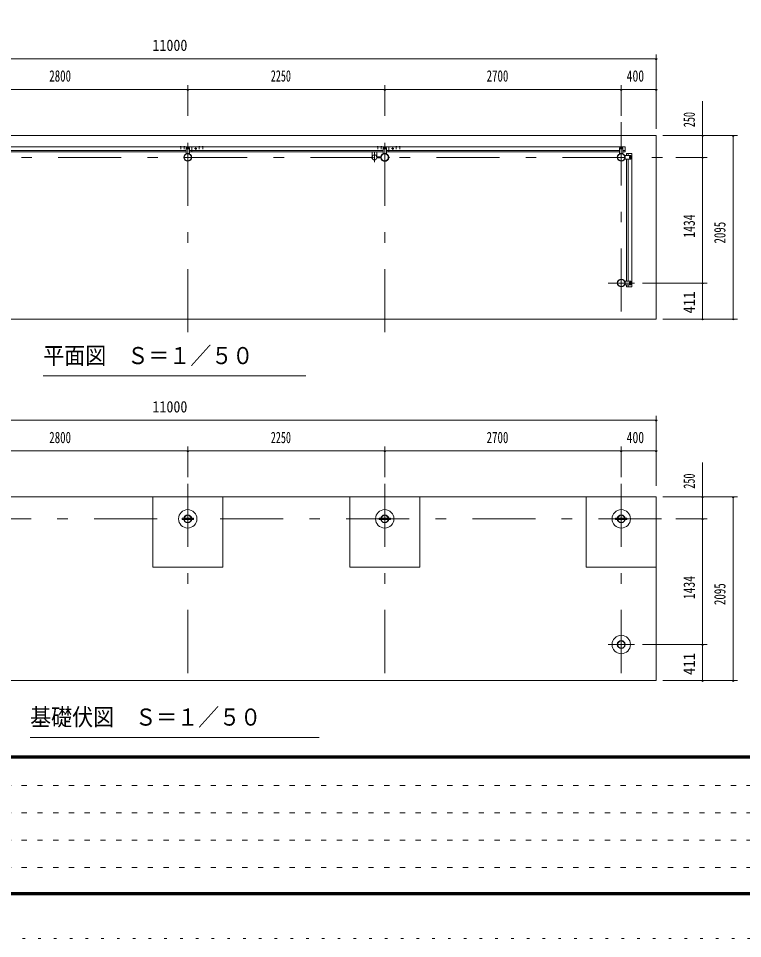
# Model space of a CAD drawing. Units: millimetres, scale not verified, with parts at other scales. Extents: x -26656 to 26658, y -10500 to 10500.
# Drawn here: x 2102 to 10372, y -10500 to 0 of the extents above; entities that cross this region are included whole.
import ezdxf
from ezdxf.enums import TextEntityAlignment as Align

# ---------------------------------------------------------------- set-up
doc = ezdxf.new("R2010")
doc.units = ezdxf.units.MM
doc.header["$LTSCALE"] = 60
for name, pattern in [('USER1', [3, 1, -2]), ('USER3', [24, 12, -5, 2, -5]), ('USER4', [3, 0.5, -2.5])]:
    doc.linetypes.add(name, pattern=pattern)
for name, color, linetype, lineweight in [('0-2_1-05BOLD', 7, 'Continuous', 18), ('0-3_1-25CENTER', 3, 'USER3', 18), ('0-5_1-55DIM', 3, 'Continuous', 18), ('0-C_F-F1PAPER', 5, 'Continuous', 18), ('0-D_F-E_J_ADD', 5, 'USER4', 18)]:
    doc.layers.add(name, color=color, linetype=linetype, lineweight=lineweight)
doc.styles.add('ＭＳ ゴシック', font='')
doc.styles.get('ＭＳ ゴシック').set_extended_font_data('MS Gothic')

msp = doc.modelspace()

# ---------------------------------------------------------------- linework, layer by layer
at = {"layer": '0-2_1-05BOLD'}
for p, q in [((9030.91, -1465.78), (1281.91, -1465.78)), ((3951.51, -1460.18), (3950.64, -1460.68)), ((3950.64, -1460.68), (3950.64, -1464.18)), ((3961.31, -1460.18), (3951.51, -1460.18)), ((3953.52, -1460.68), (3953.52, -1464.18)), ((3959.3, -1460.68), (3959.3, -1464.18)), ((3962.66, -1464.18), (3962.66, -1465.78)), ((3991.51, -1460.18), (3990.64, -1460.68)), ((3990.64, -1460.68), (3990.64, -1464.18)), ((4001.31, -1460.18), (3991.51, -1460.18)), ((3993.53, -1460.68), (3993.53, -1464.18)), ((3999.3, -1460.68), (3999.3, -1464.18)), ((4002.66, -1464.18), (4002.66, -1465.78)), ((4080.91, -1523.38), (4080.91, -1465.78)), ((4080.91, -1467.38), (4081.91, -1467.38)), ((4081.91, -1523.38), (4081.91, -1465.78)), ((4161.51, -1460.18), (4160.64, -1460.68)), ((4160.64, -1460.68), (4160.64, -1464.18)), ((4171.31, -1460.18), (4161.51, -1460.18)), ((4163.52, -1460.68), (4163.52, -1464.18)), ((4169.3, -1460.68), (4169.3, -1464.18)), ((4172.66, -1464.18), (4172.66, -1465.78)), ((4201.51, -1460.18), (4200.64, -1460.68)), ((4200.64, -1460.68), (4200.64, -1464.18)), ((4211.31, -1460.18), (4201.51, -1460.18)), ((4203.52, -1460.68), (4203.52, -1464.18)), ((4209.3, -1460.68), (4209.3, -1464.18)), ((4212.66, -1464.18), (4212.66, -1465.78)), ((6200.16, -1464.18), (6200.16, -1465.78)), ((6212.66, -1464.18), (6200.16, -1464.18)), ((6203.53, -1460.68), (6203.53, -1464.18)), ((6209.3, -1460.68), (6209.3, -1464.18)), ((6211.31, -1460.18), (6212.19, -1460.68)), ((6212.19, -1460.68), (6212.19, -1464.18)), ((6212.66, -1464.18), (6212.66, -1465.78)), ((6240.16, -1464.18), (6240.16, -1465.78)), ((6252.66, -1464.18), (6240.16, -1464.18)), ((6243.53, -1460.68), (6243.53, -1464.18)), ((6249.3, -1460.68), (6249.3, -1464.18)), ((6251.31, -1460.18), (6252.19, -1460.68)), ((6252.19, -1460.68), (6252.19, -1464.18)), ((6252.66, -1464.18), (6252.66, -1465.78)), ((6330.91, -1523.38), (6330.91, -1465.78)), ((6330.91, -1467.38), (6331.91, -1467.38)), ((6331.91, -1523.38), (6331.91, -1465.78)), ((6411.51, -1460.18), (6410.64, -1460.68)), ((6410.64, -1460.68), (6410.64, -1464.18)), ((6421.31, -1460.18), (6411.51, -1460.18)), ((6413.52, -1460.68), (6413.52, -1464.18)), ((6419.3, -1460.68), (6419.3, -1464.18)), ((6422.66, -1464.18), (6422.66, -1465.78)), ((6451.51, -1460.18), (6450.64, -1460.68)), ((6450.64, -1460.68), (6450.64, -1464.18)), ((6461.31, -1460.18), (6451.51, -1460.18)), ((6453.52, -1460.68), (6453.52, -1464.18)), ((6459.3, -1460.68), (6459.3, -1464.18)), ((6462.66, -1464.18), (6462.66, -1465.78)), ((9030.91, -1523.38), (9030.91, -1465.78)), ((1281.91, -1505.78), (4015.91, -1505.78)), ((4015.91, -1480.28), (4015.91, -1540.78)), ((4015.91, -1540.78), (4055.91, -1540.78)), ((4020.91, -1475.28), (4050.91, -1475.28)), ((4027.41, -1481.78), (4031.11, -1481.78)), ((4031.11, -1489.78), (4027.41, -1489.78)), ((4030.91, -1488.67), (4030.91, -1482.89)), ((4035.91, -1491.55), (4030.91, -1488.67)), ((4040.91, -1488.67), (4035.91, -1491.55)), ((4040.71, -1481.78), (4044.41, -1481.78)), ((4044.41, -1489.78), (4040.71, -1489.78)), ((4040.91, -1488.67), (4040.91, -1482.89)), ((4055.91, -1480.28), (4055.91, -1540.78)), ((4055.91, -1505.78), (6265.91, -1505.78)), ((6265.91, -1523.38), (4055.91, -1523.38)), ((4081.91, -1502.38), (4080.91, -1502.38)), ((4121.91, -1482.89), (4126.91, -1480)), ((4121.91, -1488.67), (4121.91, -1482.89)), ((4126.91, -1480), (4131.91, -1482.89)), ((6140.42, -1575.81), (6140.42, -1523.38)), ((6195.41, -1575.81), (6195.41, -1523.38)), ((6265.91, -1480.28), (6265.91, -1540.78)), ((6305.92, -1540.78), (6265.92, -1540.78)), ((6270.91, -1475.28), (6300.91, -1475.28)), ((6277.41, -1481.78), (6281.11, -1481.78)), ((6281.11, -1489.78), (6277.41, -1489.78)), ((6280.91, -1488.67), (6280.91, -1482.89)), ((6285.91, -1491.55), (6280.91, -1488.67)), ((6290.91, -1488.67), (6285.91, -1491.55)), ((6290.71, -1481.78), (6294.41, -1481.78)), ((6294.41, -1489.78), (6290.71, -1489.78)), ((6305.91, -1480.28), (6305.91, -1540.78)), ((6305.91, -1505.78), (8965.91, -1505.78)), ((8965.91, -1523.38), (6305.91, -1523.38)), ((6331.91, -1502.38), (6330.91, -1502.38)), ((6371.91, -1482.89), (6376.91, -1480)), ((6371.91, -1488.67), (6371.91, -1482.89)), ((6376.91, -1480), (6381.91, -1482.89)), ((8970.91, -1475.28), (9000.91, -1475.28)), ((8977.41, -1481.78), (8981.11, -1481.78)), ((8981.11, -1489.78), (8977.41, -1489.78)), ((8980.91, -1488.67), (8980.91, -1482.89)), ((8985.91, -1491.55), (8980.91, -1488.67)), ((8990.91, -1488.67), (8985.91, -1491.55)), ((8990.71, -1481.78), (8994.41, -1481.78)), ((8994.41, -1489.78), (8990.71, -1489.78)), ((9005.91, -1480.28), (9005.91, -1540.78)), ((9005.91, -1505.78), (9030.91, -1505.78)), ((9030.91, -1523.38), (9005.91, -1523.38)), ((9030.46, -1605.33), (9030.46, -1565.33)), ((9090.96, -1565.33), (9030.46, -1565.33)), ((9047.86, -1540.33), (9047.86, -1565.33)), ((9065.46, -1565.33), (9065.46, -1540.33)), ((9095.96, -1600.33), (9095.96, -1570.33)), ((6195.25, -1582.33), (6241.47, -1582.33)), ((6195.25, -1588.32), (6241.47, -1588.32)), ((6196.65, -1580.72), (6239.99, -1580.72)), ((6196.65, -1589.93), (6239.99, -1589.93)), ((9090.96, -1605.33), (9030.46, -1605.33)), ((9047.86, -1605.33), (9047.86, -2999.33)), ((9065.46, -2999.33), (9065.46, -1605.33)), ((9082.57, -1580.33), (9079.69, -1585.33)), ((9079.69, -1585.33), (9082.57, -1590.33)), ((9081.46, -1576.83), (9081.46, -1580.53)), ((9081.46, -1590.13), (9081.46, -1593.83)), ((9082.57, -1590.33), (9088.35, -1590.33)), ((9089.46, -1580.53), (9089.46, -1576.83)), ((9089.46, -1593.83), (9089.46, -1590.13)), ((9090.96, -3039.33), (9030.46, -3039.33)), ((9047.86, -3064.33), (9047.86, -3039.33)), ((9065.46, -3039.33), (9065.46, -3064.33)), ((9081.46, -3014.53), (9081.46, -3010.83)), ((9081.46, -3027.83), (9081.46, -3024.13)), ((9082.57, -3024.33), (9088.35, -3024.33)), ((9091.23, -3019.33), (9088.35, -3014.33)), ((9088.35, -3024.33), (9091.23, -3019.33)), ((9089.46, -3010.83), (9089.46, -3014.53)), ((9089.46, -3024.13), (9089.46, -3027.83)), ((9095.96, -3004.33), (9095.96, -3034.33)), ((9047.86, -3064.33), (9105.46, -3064.33)), ((3635.91, -6260.33), (3635.91, -5460.33)), ((4435.92, -6260.33), (4435.92, -5460.33)), ((5885.91, -6260.33), (5885.91, -5460.33)), ((6685.92, -6260.33), (6685.92, -5460.33)), ((8585.92, -6260.33), (8585.92, -5460.33)), ((9385.92, -6260.33), (9385.92, -5460.33)), ((3970.91, -5716.83), (3970.91, -5703.83)), ((3970.91, -5703.83), (3991.84, -5703.83)), ((3970.91, -5716.83), (3991.84, -5716.83)), ((3996.09, -5703.83), (4075.74, -5703.83)), ((3996.09, -5716.83), (4075.74, -5716.83)), ((4079.99, -5703.83), (4100.92, -5703.83)), ((6220.92, -5716.83), (6241.84, -5716.83)), ((6246.09, -5703.83), (6325.74, -5703.83)), ((6246.09, -5716.83), (6325.74, -5716.83)), ((6329.99, -5703.83), (6350.92, -5703.83)), ((6329.99, -5716.83), (6350.92, -5716.83)), ((6350.92, -5716.83), (6350.92, -5703.83)), ((8920.92, -5716.83), (8920.92, -5703.83)), ((8920.92, -5703.83), (8941.85, -5703.83)), ((8920.92, -5716.83), (8941.85, -5716.83)), ((8946.1, -5703.83), (9025.74, -5703.83)), ((8946.1, -5716.83), (9025.74, -5716.83)), ((9029.99, -5703.83), (9050.92, -5703.83)), ((3635.91, -6260.33), (4435.92, -6260.33)), ((5885.91, -6260.33), (6685.92, -6260.33)), ((8585.92, -6260.33), (9385.92, -6260.33))]:
    msp.add_line(p, q, dxfattribs=at)
for points in [[(9385.91, -3430.33), (-1614.09, -3430.33), (-1614.09, -1335.33), (9385.91, -1335.33)], [(-1614.08, -7555.33), (-1614.08, -5460.33), (9385.91, -5460.33), (9385.91, -7555.33)]]:
    msp.add_lwpolyline(points, close=True, dxfattribs=at)
for points in [[(4015.91, -1523.38), (1281.91, -1523.38), (1281.91, -1465.78)], [(3962.66, -1464.18), (3950.16, -1464.18), (3950.16, -1465.78)], [(3961.31, -1460.18), (3962.19, -1460.68), (3962.19, -1464.18)], [(4002.66, -1464.18), (3990.16, -1464.18), (3990.16, -1465.78)], [(4001.31, -1460.18), (4002.19, -1460.68), (4002.19, -1464.18)], [(4172.66, -1464.18), (4160.16, -1464.18), (4160.16, -1465.78)], [(4171.31, -1460.18), (4172.18, -1460.68), (4172.18, -1464.18)], [(4212.66, -1464.18), (4200.16, -1464.18), (4200.16, -1465.78)], [(4211.31, -1460.18), (4212.19, -1460.68), (4212.19, -1464.18)], [(6211.31, -1460.18), (6201.51, -1460.18), (6200.64, -1460.68), (6200.64, -1464.18)], [(6251.31, -1460.18), (6241.51, -1460.18), (6240.64, -1460.68), (6240.64, -1464.18)], [(6422.66, -1464.18), (6410.16, -1464.18), (6410.16, -1465.78)], [(6421.31, -1460.18), (6422.19, -1460.68), (6422.19, -1464.18)], [(6462.66, -1464.18), (6450.16, -1464.18), (6450.16, -1465.78)], [(6461.31, -1460.18), (6462.19, -1460.68), (6462.19, -1464.18)], [(4040.91, -1482.89), (4035.91, -1480), (4030.91, -1482.89)], [(4121.91, -1488.67), (4126.91, -1491.55), (4131.91, -1488.67), (4131.91, -1482.89)], [(6290.91, -1488.67), (6290.91, -1482.89), (6285.91, -1480), (6280.91, -1482.89)], [(6371.91, -1488.67), (6376.91, -1491.55), (6381.91, -1488.67), (6381.91, -1482.89)], [(8965.91, -1480.28), (8965.91, -1540.78), (9005.91, -1540.78)], [(8990.91, -1488.67), (8990.91, -1482.89), (8985.91, -1480), (8980.91, -1482.89)], [(9047.86, -1540.33), (9105.46, -1540.33), (9105.46, -3064.33)], [(9082.57, -1580.33), (9088.35, -1580.33), (9091.23, -1585.33), (9088.35, -1590.33)], [(9090.96, -2999.33), (9030.46, -2999.33), (9030.46, -3039.33)], [(9082.57, -3024.33), (9079.69, -3019.33), (9082.57, -3014.33), (9088.35, -3014.33)], [(4079.99, -5716.83), (4100.92, -5716.83), (4100.92, -5703.83)], [(6220.92, -5716.83), (6220.92, -5703.83), (6241.84, -5703.83)], [(9029.99, -5716.83), (9050.92, -5716.83), (9050.92, -5703.83)]]:
    msp.add_lwpolyline(points, dxfattribs=at)
for centre, radius in [((4035.91, -1585.33), 44.55), ((4035.91, -1585.33), 40.35), ((4035.91, -1485.78), 6.25), ((4035.91, -1485.78), 4.9), ((4126.91, -1485.78), 6.25), ((4126.91, -1485.78), 4.9), ((6167.91, -1585.33), 27.5), ((6285.91, -1585.33), 44.55), ((6285.91, -1585.33), 40.35), ((6285.91, -1485.78), 6.25), ((6285.91, -1485.78), 4.9), ((6376.91, -1485.78), 6.25), ((6376.91, -1485.78), 4.9), ((8985.91, -1585.33), 44.55), ((8985.91, -1585.33), 40.35), ((8985.91, -1485.78), 6.25), ((8985.91, -1485.78), 4.9), ((6136.56, -1585.33), 2.25), ((6334.32, -1585.33), 2.25), ((9085.46, -1585.33), 6.25), ((9085.46, -1585.33), 4.9), ((8985.91, -3019.33), 44.55), ((8985.91, -3019.33), 40.35), ((9085.46, -3019.33), 6.25), ((9085.46, -3019.33), 4.9), ((4035.91, -5710.33), 105), ((4035.91, -5710.33), 44.55), ((4035.91, -5710.33), 40.35), ((6285.92, -5710.33), 105), ((6285.92, -5710.33), 44.55), ((6285.92, -5710.33), 40.35), ((8985.92, -5710.33), 105), ((8985.92, -5710.33), 44.55), ((8985.92, -5710.33), 40.35), ((8985.92, -7144.33), 105), ((8985.92, -7144.33), 44.55), ((8985.92, -7144.33), 40.35)]:
    msp.add_circle(centre, radius, dxfattribs=at)
for centre, radius, start, end in [((3952.08, -1462.49), 2.32, 51.45377, 90), ((3956.41, -1468.69), 8.51, 70.16867, 109.82912), ((3960.74, -1462.5), 2.32, 90, 128.53143), ((3992.08, -1462.49), 2.32, 51.45377, 90), ((3996.41, -1468.69), 8.51, 70.16867, 109.82912), ((4000.74, -1462.5), 2.32, 90, 128.53143), ((4162.08, -1462.49), 2.32, 51.45377, 90), ((4166.41, -1468.69), 8.51, 70.16867, 109.82912), ((4170.74, -1462.5), 2.32, 90, 128.53143), ((4202.08, -1462.49), 2.32, 51.45377, 90), ((4206.41, -1468.69), 8.51, 70.16867, 109.82912), ((4210.74, -1462.5), 2.32, 90, 128.53143), ((6202.08, -1462.49), 2.32, 51.45377, 90), ((6206.41, -1468.69), 8.51, 70.16867, 109.82912), ((6210.74, -1462.5), 2.32, 90, 128.53143), ((6242.08, -1462.49), 2.32, 51.45377, 90), ((6246.41, -1468.69), 8.51, 70.16867, 109.82912), ((6250.74, -1462.5), 2.32, 90, 128.53143), ((6412.08, -1462.49), 2.32, 51.45377, 90), ((6416.41, -1468.69), 8.51, 70.16867, 109.82912), ((6420.74, -1462.5), 2.32, 90, 128.53143), ((6452.08, -1462.49), 2.32, 51.45377, 90), ((6456.41, -1468.69), 8.51, 70.16867, 109.82912), ((6460.74, -1462.5), 2.32, 90, 128.53143), ((4020.91, -1480.28), 5, 90, 180), ((4027.41, -1485.78), 4, 90, 270), ((4044.41, -1485.78), 4, 270, 90), ((4050.91, -1480.28), 5, 0, 90), ((6167.91, -1585.33), 29.1, 9.09488, 180), ((6167.91, -1602.73), 44.9, 109.58864, 127.76454), ((6167.91, -1602.73), 44.9, 52.23546, 70.41136), ((6285.91, -1585.33), 46.15, 359.99892, 174.27287), ((6270.91, -1480.28), 5, 90, 180), ((6277.41, -1485.78), 4, 90, 270), ((6294.41, -1485.78), 4, 270, 90), ((6300.91, -1480.28), 5, 0, 90), ((8970.91, -1480.28), 5, 90, 180), ((8977.41, -1485.78), 4, 90, 270), ((8994.41, -1485.78), 4, 270, 90), ((9000.91, -1480.28), 5, 0, 90), ((9085.46, -1576.83), 4, 0, 180), ((9090.96, -1570.33), 5, 0, 90), ((6136.56, -1585.33), 3.85, 51.34222, 0), ((6167.91, -1585.33), 29.1, 185.93016, 350.90979), ((6285.91, -1585.33), 46.15, 185.71837, 356.21085), ((6334.32, -1585.33), 3.85, 180, 127.90752), ((9085.46, -1593.83), 4, 180, 0), ((9090.96, -1600.33), 5, 270, 0), ((9085.46, -3010.83), 4, 0, 180), ((9085.46, -3027.83), 4, 180, 0), ((9090.96, -3004.33), 5, 0, 90), ((9090.96, -3034.33), 5, 270, 0)]:
    msp.add_arc(centre, radius, start, end, dxfattribs=at)
at = {"layer": '0-3_1-25CENTER'}
for p, q in [((4035.91, -3580.33), (4035.91, -1185.33)), ((6285.91, -3580.33), (6285.91, -1185.33)), ((8985.91, -1185.33), (8985.91, -3580.33)), ((3956.41, -1457.76), (3956.41, -1492.64)), ((3996.41, -1457.76), (3996.41, -1492.64)), ((4126.91, -1505.78), (4126.91, -1465.78)), ((4166.41, -1457.76), (4166.41, -1492.64)), ((4206.41, -1457.76), (4206.41, -1492.64)), ((6206.41, -1457.76), (6206.41, -1492.64)), ((6246.41, -1457.76), (6246.41, -1492.64)), ((6376.91, -1505.78), (6376.91, -1465.78)), ((6416.41, -1457.76), (6416.41, -1492.64)), ((6456.41, -1457.76), (6456.41, -1492.64)), ((4053.41, -1485.78), (4018.41, -1485.78)), ((4114.41, -1485.78), (4139.41, -1485.78)), ((6167.91, -1530.33), (6167.91, -1640.33)), ((6218.39, -1596.09), (6218.39, -1574.56)), ((6303.41, -1485.78), (6268.41, -1485.78)), ((6364.41, -1485.78), (6389.41, -1485.78)), ((9003.41, -1485.78), (8968.41, -1485.78)), ((9085.46, -1567.83), (9085.46, -1602.83)), ((-1764.09, -1585.33), (9535.91, -1585.33)), ((8835.91, -3019.33), (9135.91, -3019.33)), ((9085.46, -3036.83), (9085.46, -3001.83)), ((4035.91, -5310.33), (4035.91, -7705.33)), ((6285.91, -5310.33), (6285.91, -7705.33)), ((8985.92, -5310.33), (8985.92, -7705.33)), ((85.92, -5710.33), (9535.91, -5710.33)), ((8835.92, -7144.33), (9135.92, -7144.33))]:
    msp.add_line(p, q, dxfattribs=at)
at = {"layer": '0-5_1-55DIM'}
for p, q in [((9385.91, -1260.33), (9385.91, -410.33)), ((-1614.09, -460.33), (9385.91, -460.33)), ((9395.91, -460.33), (9375.91, -460.33)), ((-1614.09, -810.33), (9385.91, -810.33)), ((4045.91, -810.33), (4025.91, -810.33)), ((4035.91, -1110.33), (4035.91, -760.33)), ((6295.91, -810.33), (6275.91, -810.33)), ((6285.91, -1110.33), (6285.91, -760.33)), ((8995.91, -810.33), (8975.91, -810.33)), ((8985.91, -1110.33), (8985.91, -760.33)), ((9395.91, -810.33), (9375.91, -810.33)), ((9915.91, -3430.33), (9915.91, -942.83)), ((9460.91, -1335.33), (10315.91, -1335.33)), ((9925.91, -1335.33), (9905.91, -1335.33)), ((10275.91, -1335.33), (10255.91, -1335.33)), ((10265.91, -1335.33), (10265.91, -3430.33)), ((9610.91, -1585.33), (9965.91, -1585.33)), ((9925.91, -1585.33), (9905.91, -1585.33)), ((9228.13, -3019.33), (9965.91, -3019.33)), ((9925.91, -3019.33), (9905.91, -3019.33)), ((9460.91, -3430.33), (10315.91, -3430.33)), ((9925.91, -3430.33), (9905.91, -3430.33)), ((10275.91, -3430.33), (10255.91, -3430.33)), ((2385.91, -4080.33), (5385.91, -4080.33)), ((-1614.08, -4585.33), (9385.91, -4585.33)), ((9395.91, -4585.33), (9375.91, -4585.33)), ((9385.91, -4535.33), (9385.91, -5335.33)), ((4035.91, -5235.33), (4035.91, -4885.33)), ((6285.91, -5235.33), (6285.91, -4885.33)), ((8985.92, -5235.33), (8985.92, -4885.33)), ((-1614.08, -4935.33), (9385.91, -4935.33)), ((4045.91, -4935.33), (4025.91, -4935.33)), ((6295.91, -4935.33), (6275.91, -4935.33)), ((8995.92, -4935.33), (8975.92, -4935.33)), ((9395.91, -4935.33), (9375.91, -4935.33)), ((9915.91, -7555.33), (9915.91, -5067.83)), ((9460.91, -5460.33), (10315.91, -5460.33)), ((9925.91, -5460.33), (9905.91, -5460.33)), ((10275.91, -5460.33), (10255.91, -5460.33)), ((10265.91, -5460.33), (10265.91, -7555.33)), ((9610.91, -5710.33), (9965.91, -5710.33)), ((9925.91, -5710.33), (9905.91, -5710.33)), ((9228.14, -7144.33), (9965.92, -7144.33)), ((9925.92, -7144.33), (9905.92, -7144.33)), ((9915.92, -7144.33), (9915.92, -7555.33)), ((9460.91, -7555.33), (10315.91, -7555.33)), ((9925.91, -7555.33), (9905.91, -7555.33)), ((9925.92, -7555.33), (9905.92, -7555.33)), ((10275.91, -7555.33), (10255.91, -7555.33)), ((5535.91, -8205.33), (2235.91, -8205.33))]:
    msp.add_line(p, q, dxfattribs=at)
for centre in [(9385.91, -460.33), (4035.91, -810.33), (6285.91, -810.33), (8985.91, -810.33), (9385.91, -810.33), (9915.91, -1335.33), (10265.91, -1335.33), (9915.91, -1585.33), (9915.91, -3019.33), (9915.91, -3430.33), (10265.91, -3430.33), (9385.91, -4585.33), (4035.91, -4935.33), (6285.91, -4935.33), (8985.92, -4935.33), (9385.91, -4935.33), (9915.91, -5460.33), (10265.91, -5460.33), (9915.91, -5710.33), (9915.92, -7144.33), (9915.91, -7555.33), (9915.92, -7555.33), (10265.91, -7555.33)]:
    msp.add_arc(centre, 10, 180, 0, dxfattribs=at)
at = {"layer": '0-C_F-F1PAPER'}
for p, q in [((26133.25, -8415), (-2516.75, -8415)), ((26133.25, -8417.5), (-2516.75, -8417.5)), ((26133.25, -8420), (-2516.75, -8420)), ((26133.25, -8422.5), (-2516.75, -8422.5)), ((26133.25, -8425), (-2516.75, -8425)), ((26133.25, -8427.5), (-2516.75, -8427.5)), ((26133.25, -8430), (-2516.75, -8430)), ((26133.25, -8432.5), (-2516.75, -8432.5)), ((26133.25, -8435), (-2516.75, -8435)), ((26133.25, -8437.5), (-2516.75, -8437.5)), ((26133.25, -8440), (-2516.75, -8440)), ((-2516.75, -9975), (26133.25, -9975)), ((-2539.25, -9997.5), (26155.75, -9997.5)), ((-2536.75, -9995), (26153.25, -9995)), ((-2531.75, -9990), (26148.25, -9990)), ((-2526.75, -9985), (26143.25, -9985))]:
    msp.add_line(p, q, dxfattribs=at)
at = {"layer": '0-C_F-F1PAPER', "color": 6, "linetype": 'USER1'}
for p, q in [((-2541.75, -8752), (15708.25, -8752)), ((-2541.75, -9064), (15708.25, -9064)), ((-2541.75, -9376), (15708.25, -9376)), ((-2541.75, -9688), (13200.25, -9688))]:
    msp.add_line(p, q, dxfattribs=at)
at = {"layer": '0-C_F-F1PAPER'}
for points in [[(-2541.75, -10000), (26158.25, -10000), (26158.25, 10100)], [(-2534.25, 10092.5), (-2534.25, -9992.5), (26150.75, -9992.5), (26150.75, 10092.5)], [(-2529.25, 10087.5), (-2529.25, -9987.5), (26145.75, -9987.5), (26145.75, 10087.5)], [(-2524.25, 10082.5), (-2524.25, -9982.5), (26140.75, -9982.5), (26140.75, 10082.5)], [(-2521.75, 10080), (-2521.75, -9980), (26138.25, -9980), (26138.25, 10080)], [(-2519.25, 10077.5), (-2519.25, -9977.5), (26135.75, -9977.5), (26135.75, 10077.5)]]:
    msp.add_lwpolyline(points, dxfattribs=at)
at = {"layer": '0-D_F-E_J_ADD'}
msp.add_line((26658.25, -10500), (-3041.75, -10500), dxfattribs=at)

# ---------------------------------------------------------------- texts
at = {"layer": '0-5_1-55DIM', "color": 7, "style": 'ＭＳ ゴシック'}
for s, height, width, p in [('11000', 130.2, 0.9, (3632.86, -410.33)), ('2800', 130.2, 0.7, (2454.64, -760.33)), ('2250', 130.2, 0.65, (4984.23, -760.33)), ('2700', 130.2, 0.7, (7449.31, -760.33)), ('400', 130.2, 0.75, (9048.28, -760.33)), ('平面図\u3000Ｓ＝１／５０', 195.4, 0.9, (2385.91, -4003.68)), ('11000', 130.2, 0.9, (3632.87, -4535.33)), ('2800', 130.2, 0.7, (2454.64, -4885.33)), ('2250', 130.2, 0.65, (4984.23, -4885.33)), ('2700', 130.2, 0.7, (7449.31, -4885.33)), ('400', 130.2, 0.75, (9048.29, -4885.33)), ('基礎伏図\u3000Ｓ＝１／５０', 195.4, 0.9, (2235.91, -8128.68))]:
    msp.add_text(s, height=height, dxfattribs=dict(at, width=width)).set_placement(p, align=Align.BOTTOM_LEFT)
for s, width, p in [('250', 0.65, (9865.91, -1240.91)), ('1434', 0.75, (9865.91, -2502.85)), ('2095', 0.7, (10215.91, -2568.84)), ('411', 0.95, (9865.91, -3368.05)), ('250', 0.65, (9865.91, -5365.91)), ('1434', 0.75, (9865.91, -6627.84)), ('2095', 0.7, (10215.91, -6693.84)), ('411', 0.95, (9865.92, -7493.05))]:
    msp.add_text(s, height=130.2, rotation=90, dxfattribs=dict(at, width=width)).set_placement(p, align=Align.BOTTOM_LEFT)

doc.saveas('drawing.dxf')
